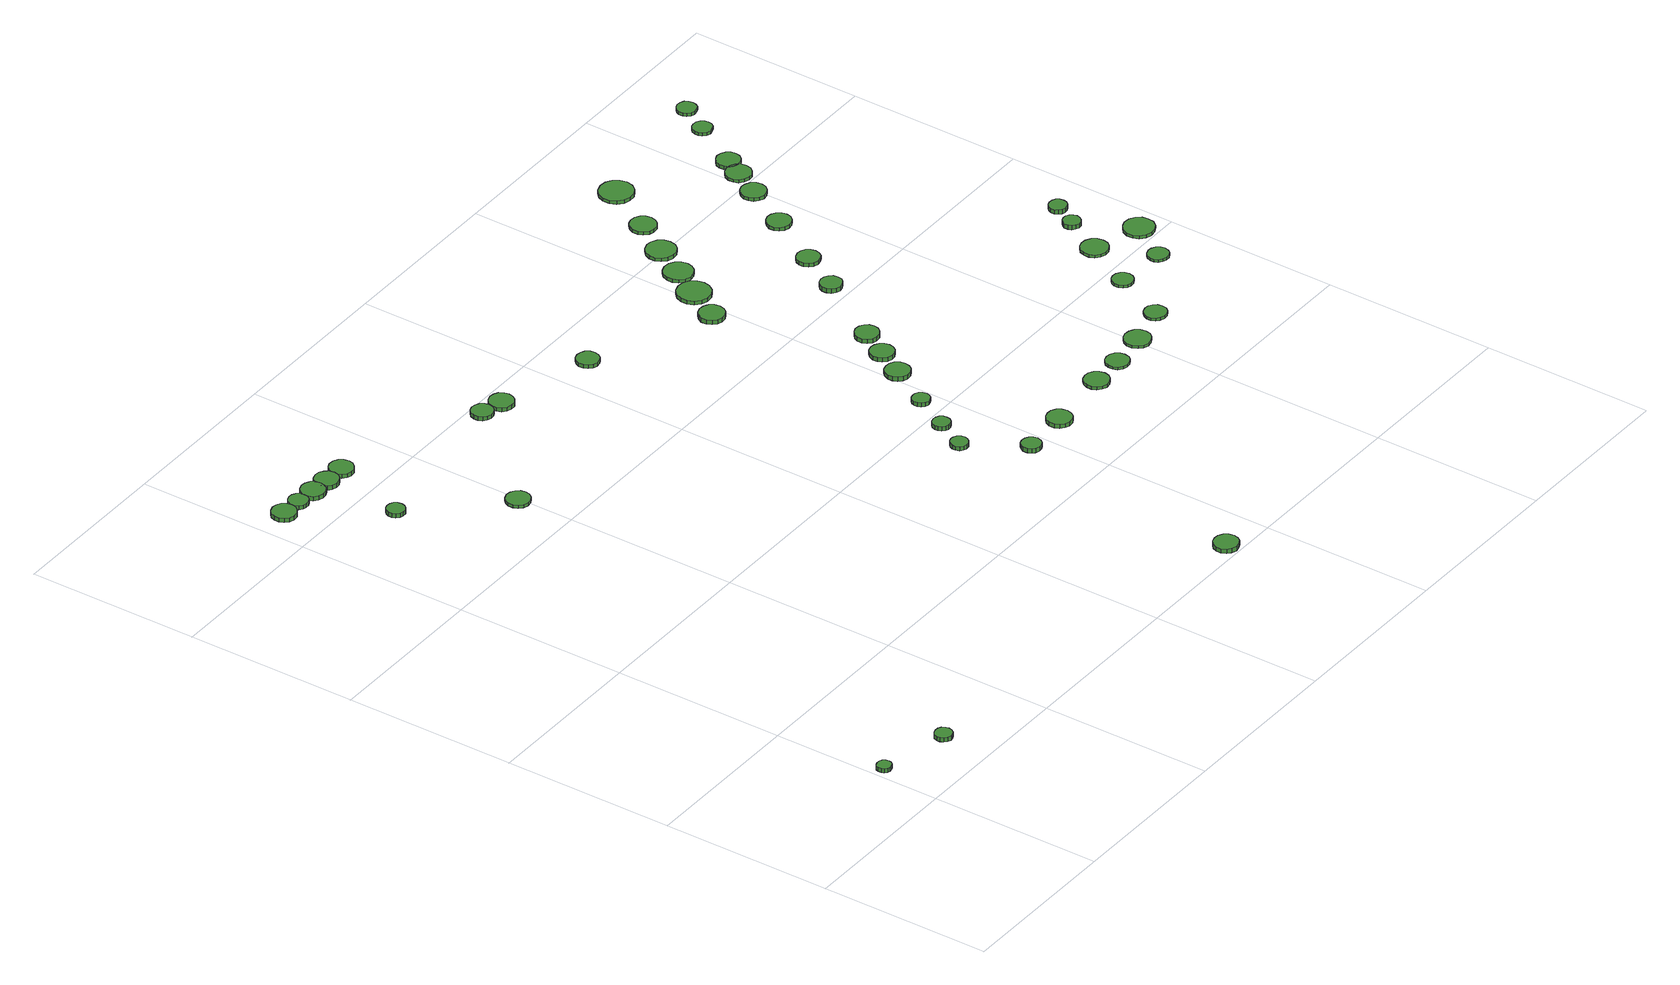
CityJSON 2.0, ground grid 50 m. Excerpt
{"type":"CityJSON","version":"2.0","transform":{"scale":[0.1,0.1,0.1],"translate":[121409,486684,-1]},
"CityObjects":{
"tree1":{"type":"SolitaryVegetationObject","attributes":{"function":"something"},"geometry":[{"type":"MultiSurface","lod":"1","boundaries":[[[0,1,2,3,4,5,6,7,8,9,10,11,12,13,14]],[[15,16,17,18,19,20,21,22,23,24,25,26,27,28,29]],[[0,29,28,1]],[[1,28,27,2]],[[2,27,26,3]],[[3,26,25,4]],[[4,25,24,5]],[[5,24,23,6]],[[6,23,22,7]],[[7,22,21,8]],[[8,21,20,9]],[[9,20,19,10]],[[10,19,18,11]],[[11,18,17,12]],[[12,17,16,13]],[[13,16,15,14]],[[14,15,29,0]]]}]},
"tree2":{"type":"SolitaryVegetationObject","attributes":{"function":"something"},"geometry":[{"type":"MultiSurface","lod":"1","boundaries":[[[30,31,32,33,34,35,36,37,38,39,40,41,42,43,44]],[[45,46,47,48,49,50,51,52,53,54,55,56,57,58,59]],[[30,59,58,31]],[[31,58,57,32]],[[32,57,56,33]],[[33,56,55,34]],[[34,55,54,35]],[[35,54,53,36]],[[36,53,52,37]],[[37,52,51,38]],[[38,51,50,39]],[[39,50,49,40]],[[40,49,48,41]],[[41,48,47,42]],[[42,47,46,43]],[[43,46,45,44]],[[44,45,59,30]]]}]},
"tree3":{"type":"SolitaryVegetationObject","attributes":{"function":"something"},"geometry":[{"type":"MultiSurface","lod":"1","boundaries":[[[60,61,62,63,64,65,66,67,68,69,70,71,72,73,74]],[[75,76,77,78,79,80,81,82,83,84,85,86,87,88,89]],[[60,89,88,61]],[[61,88,87,62]],[[62,87,86,63]],[[63,86,85,64]],[[64,85,84,65]],[[65,84,83,66]],[[66,83,82,67]],[[67,82,81,68]],[[68,81,80,69]],[[69,80,79,70]],[[70,79,78,71]],[[71,78,77,72]],[[72,77,76,73]],[[73,76,75,74]],[[74,75,89,60]]]}]},
"tree4":{"type":"SolitaryVegetationObject","attributes":{"function":"something"},"geometry":[{"type":"MultiSurface","lod":"1","boundaries":[[[90,91,92,93,94,95,96,97,98,99,100,101,102,103,104]],[[105,106,107,108,109,110,111,112,113,114,115,116,117,118,119]],[[90,119,118,91]],[[91,118,117,92]],[[92,117,116,93]],[[93,116,115,94]],[[94,115,114,95]],[[95,114,113,96]],[[96,113,112,97]],[[97,112,111,98]],[[98,111,110,99]],[[99,110,109,100]],[[100,109,108,101]],[[101,108,107,102]],[[102,107,106,103]],[[103,106,105,104]],[[104,105,119,90]]]}]},
"tree5":{"type":"SolitaryVegetationObject","attributes":{"function":"something"},"geometry":[{"type":"MultiSurface","lod":"1","boundaries":[[[120,121,122,123,124,125,126,127,128,129,130,131,132,133,134]],[[135,136,137,138,139,140,141,142,143,144,145,146,147,148,149]],[[120,149,148,121]],[[121,148,147,122]],[[122,147,146,123]],[[123,146,145,124]],[[124,145,144,125]],[[125,144,143,126]],[[126,143,142,127]],[[127,142,141,128]],[[128,141,140,129]],[[129,140,139,130]],[[130,139,138,131]],[[131,138,137,132]],[[132,137,136,133]],[[133,136,135,134]],[[134,135,149,120]]]}]},
"tree6":{"type":"SolitaryVegetationObject","attributes":{"function":"something"},"geometry":[{"type":"MultiSurface","lod":"1","boundaries":[[[150,151,152,153,154,155,156,157,158,159,160,161,162,163,164]],[[165,166,167,168,169,170,171,172,173,174,175,176,177,178,179]],[[150,179,178,151]],[[151,178,177,152]],[[152,177,176,153]],[[153,176,175,154]],[[154,175,174,155]],[[155,174,173,156]],[[156,173,172,157]],[[157,172,171,158]],[[158,171,170,159]],[[159,170,169,160]],[[160,169,168,161]],[[161,168,167,162]],[[162,167,166,163]],[[163,166,165,164]],[[164,165,179,150]]]}]},
"tree7":{"type":"SolitaryVegetationObject","attributes":{"function":"something"},"geometry":[{"type":"MultiSurface","lod":"1","boundaries":[[[180,181,182,183,184,185,186,187,188,189,190,191,192,193,194]],[[195,196,197,198,199,200,201,202,203,204,205,206,207,208,209]],[[180,209,208,181]],[[181,208,207,182]],[[182,207,206,183]],[[183,206,205,184]],[[184,205,204,185]],[[185,204,203,186]],[[186,203,202,187]],[[187,202,201,188]],[[188,201,200,189]],[[189,200,199,190]],[[190,199,198,191]],[[191,198,197,192]],[[192,197,196,193]],[[193,196,195,194]],[[194,195,209,180]]]}]},
"tree8":{"type":"SolitaryVegetationObject","attributes":{"function":"something"},"geometry":[{"type":"MultiSurface","lod":"1","boundaries":[[[210,211,212,213,214,215,216,217,218,219,220,221,222,223,224]],[[225,226,227,228,229,230,231,232,233,234,235,236,237,238,239]],[[210,239,238,211]],[[211,238,237,212]],[[212,237,236,213]],[[213,236,235,214]],[[214,235,234,215]],[[215,234,233,216]],[[216,233,232,217]],[[217,232,231,218]],[[218,231,230,219]],[[219,230,229,220]],[[220,229,228,221]],[[221,228,227,222]],[[222,227,226,223]],[[223,226,225,224]],[[224,225,239,210]]]}]},
"tree9":{"type":"SolitaryVegetationObject","attributes":{"function":"something"},"geometry":[{"type":"MultiSurface","lod":"1","boundaries":[[[240,241,242,243,244,245,246,247,248,249,250,251,252,253,254]],[[255,256,257,258,259,260,261,262,263,264,265,266,267,268,269]],[[240,269,268,241]],[[241,268,267,242]],[[242,267,266,243]],[[243,266,265,244]],[[244,265,264,245]],[[245,264,263,246]],[[246,263,262,247]],[[247,262,261,248]],[[248,261,260,249]],[[249,260,259,250]],[[250,259,258,251]],[[251,258,257,252]],[[252,257,256,253]],[[253,256,255,254]],[[254,255,269,240]]]}]},
"tree10":{"type":"SolitaryVegetationObject","attributes":{"function":"something"},"geometry":[{"type":"MultiSurface","lod":"1","boundaries":[[[270,271,272,273,274,275,276,277,278,279,280,281,282,283,284]],[[285,286,287,288,289,290,291,292,293,294,295,296,297,298,299]],[[270,299,298,271]],[[271,298,297,272]],[[272,297,296,273]],[[273,296,295,274]],[[274,295,294,275]],[[275,294,293,276]],[[276,293,292,277]],[[277,292,291,278]],[[278,291,290,279]],[[279,290,289,280]],[[280,289,288,281]],[[281,288,287,282]],[[282,287,286,283]],[[283,286,285,284]],[[284,285,299,270]]]}]},
"tree11":{"type":"SolitaryVegetationObject","attributes":{"function":"something"},"geometry":[{"type":"MultiSurface","lod":"1","boundaries":[[[300,301,302,303,304,305,306,307,308,309,310,311,312,313,314]],[[315,316,317,318,319,320,321,322,323,324,325,326,327,328,329]],[[300,329,328,301]],[[301,328,327,302]],[[302,327,326,303]],[[303,326,325,304]],[[304,325,324,305]],[[305,324,323,306]],[[306,323,322,307]],[[307,322,321,308]],[[308,321,320,309]],[[309,320,319,310]],[[310,319,318,311]],[[311,318,317,312]],[[312,317,316,313]],[[313,316,315,314]],[[314,315,329,300]]]}]},
"tree12":{"type":"SolitaryVegetationObject","attributes":{"function":"something"},"geometry":[{"type":"MultiSurface","lod":"1","boundaries":[[[330,331,332,333,334,335,336,337,338,339,340,341,342,343,344]],[[345,346,347,348,349,350,351,352,353,354,355,356,357,358,359]],[[330,359,358,331]],[[331,358,357,332]],[[332,357,356,333]],[[333,356,355,334]],[[334,355,354,335]],[[335,354,353,336]],[[336,353,352,337]],[[337,352,351,338]],[[338,351,350,339]],[[339,350,349,340]],[[340,349,348,341]],[[341,348,347,342]],[[342,347,346,343]],[[343,346,345,344]],[[344,345,359,330]]]}]},
"tree13":{"type":"SolitaryVegetationObject","attributes":{"function":"something"},"geometry":[{"type":"MultiSurface","lod":"1","boundaries":[[[360,361,362,363,364,365,366,367,368,369,370,371,372,373,374]],[[375,376,377,378,379,380,381,382,383,384,385,386,387,388,389]],[[360,389,388,361]],[[361,388,387,362]],[[362,387,386,363]],[[363,386,385,364]],[[364,385,384,365]],[[365,384,383,366]],[[366,383,382,367]],[[367,382,381,368]],[[368,381,380,369]],[[369,380,379,370]],[[370,379,378,371]],[[371,378,377,372]],[[372,377,376,373]],[[373,376,375,374]],[[374,375,389,360]]]}]},
"tree14":{"type":"SolitaryVegetationObject","attributes":{"function":"something"},"geometry":[{"type":"MultiSurface","lod":"1","boundaries":[[[390,391,392,393,394,395,396,397,398,399,400,401,402,403,404]],[[405,406,407,408,409,410,411,412,413,414,415,416,417,418,419]],[[390,419,418,391]],[[391,418,417,392]],[[392,417,416,393]],[[393,416,415,394]],[[394,415,414,395]],[[395,414,413,396]],[[396,413,412,397]],[[397,412,411,398]],[[398,411,410,399]],[[399,410,409,400]],[[400,409,408,401]],[[401,408,407,402]],[[402,407,406,403]],[[403,406,405,404]],[[404,405,419,390]]]}]},
"tree15":{"type":"SolitaryVegetationObject","attributes":{"function":"something"},"geometry":[{"type":"MultiSurface","lod":"1","boundaries":[[[420,421,422,423,424,425,426,427,428,429,430,431,432,433,434]],[[435,436,437,438,439,440,441,442,443,444,445,446,447,448,449]],[[420,449,448,421]],[[421,448,447,422]],[[422,447,446,423]],[[423,446,445,424]],[[424,445,444,425]],[[425,444,443,426]],[[426,443,442,427]],[[427,442,441,428]],[[428,441,440,429]],[[429,440,439,430]],[[430,439,438,431]],[[431,438,437,432]],[[432,437,436,433]],[[433,436,435,434]],[[434,435,449,420]]]}]},
"tree16":{"type":"SolitaryVegetationObject","attributes":{"function":"something"},"geometry":[{"type":"MultiSurface","lod":"1","boundaries":[[[450,451,452,453,454,455,456,457,458,459,460,461,462,463,464]],[[465,466,467,468,469,470,471,472,473,474,475,476,477,478,479]],[[450,479,478,451]],[[451,478,477,452]],[[452,477,476,453]],[[453,476,475,454]],[[454,475,474,455]],[[455,474,473,456]],[[456,473,472,457]],[[457,472,471,458]],[[458,471,470,459]],[[459,470,469,460]],[[460,469,468,461]],[[461,468,467,462]],[[462,467,466,463]],[[463,466,465,464]],[[464,465,479,450]]]}]},
"tree17":{"type":"SolitaryVegetationObject","attributes":{"function":"something"},"geometry":[{"type":"MultiSurface","lod":"1","boundaries":[[[480,481,482,483,484,485,486,487,488,489,490,491,492,493,494]],[[495,496,497,498,499,500,501,502,503,504,505,506,507,508,509]],[[480,509,508,481]],[[481,508,507,482]],[[482,507,506,483]],[[483,506,505,484]],[[484,505,504,485]],[[485,504,503,486]],[[486,503,502,487]],[[487,502,501,488]],[[488,501,500,489]],[[489,500,499,490]],[[490,499,498,491]],[[491,498,497,492]],[[492,497,496,493]],[[493,496,495,494]],[[494,495,509,480]]]}]},
"tree18":{"type":"SolitaryVegetationObject","attributes":{"function":"something"},"geometry":[{"type":"MultiSurface","lod":"1","boundaries":[[[510,511,512,513,514,515,516,517,518,519,520,521,522,523,524]],[[525,526,527,528,529,530,531,532,533,534,535,536,537,538,539]],[[510,539,538,511]],[[511,538,537,512]],[[512,537,536,513]],[[513,536,535,514]],[[514,535,534,515]],[[515,534,533,516]],[[516,533,532,517]],[[517,532,531,518]],[[518,531,530,519]],[[519,530,529,520]],[[520,529,528,521]],[[521,528,527,522]],[[522,527,526,523]],[[523,526,525,524]],[[524,525,539,510]]]}]},
"tree19":{"type":"SolitaryVegetationObject","attributes":{"function":"something"},"geometry":[{"type":"MultiSurface","lod":"1","boundaries":[[[540,541,542,543,544,545,546,547,548,549,550,551,552,553,554]],[[555,556,557,558,559,560,561,562,563,564,565,566,567,568,569]],[[540,569,568,541]],[[541,568,567,542]],[[542,567,566,543]],[[543,566,565,544]],[[544,565,564,545]],[[545,564,563,546]],[[546,563,562,547]],[[547,562,561,548]],[[548,561,560,549]],[[549,560,559,550]],[[550,559,558,551]],[[551,558,557,552]],[[552,557,556,553]],[[553,556,555,554]],[[554,555,569,540]]]}]},
"tree20":{"type":"SolitaryVegetationObject","attributes":{"function":"something"},"geometry":[{"type":"MultiSurface","lod":"1","boundaries":[[[570,571,572,573,574,575,576,577,578,579,580,581,582,583,584]],[[585,586,587,588,589,590,591,592,593,594,595,596,597,598,599]],[[570,599,598,571]],[[571,598,597,572]],[[572,597,596,573]],[[573,596,595,574]],[[574,595,594,575]],[[575,594,593,576]],[[576,593,592,577]],[[577,592,591,578]],[[578,591,590,579]],[[579,590,589,580]],[[580,589,588,581]],[[581,588,587,582]],[[582,587,586,583]],[[583,586,585,584]],[[584,585,599,570]]]}]},
"tree21":{"type":"SolitaryVegetationObject","attributes":{"function":"something"},"geometry":[{"type":"MultiSurface","lod":"1","boundaries":[[[600,601,602,603,604,605,606,607,608,609,610,611,612,613,614]],[[615,616,617,618,619,620,621,622,623,624,625,626,627,628,629]],[[600,629,628,601]],[[601,628,627,602]],[[602,627,626,603]],[[603,626,625,604]],[[604,625,624,605]],[[605,624,623,606]],[[606,623,622,607]],[[607,622,621,608]],[[608,621,620,609]],[[609,620,619,610]],[[610,619,618,611]],[[611,618,617,612]],[[612,617,616,613]],[[613,616,615,614]],[[614,615,629,600]]]}]},
"tree22":{"type":"SolitaryVegetationObject","attributes":{"function":"something"},"geometry":[{"type":"MultiSurface","lod":"1","boundaries":[[[630,631,632,633,634,635,636,637,638,639,640,641,642,643,644]],[[645,646,647,648,649,650,651,652,653,654,655,656,657,658,659]],[[630,659,658,631]],[[631,658,657,632]],[[632,657,656,633]],[[633,656,655,634]],[[634,655,654,635]],[[635,654,653,636]],[[636,653,652,637]],[[637,652,651,638]],[[638,651,650,639]],[[639,650,649,640]],[[640,649,648,641]],[[641,648,647,642]],[[642,647,646,643]],[[643,646,645,644]],[[644,645,659,630]]]}]},
"tree23":{"type":"SolitaryVegetationObject","attributes":{"function":"something"},"geometry":[{"type":"MultiSurface","lod":"1","boundaries":[[[660,661,662,663,664,665,666,667,668,669,670,671,672,673,674]],[[675,676,677,678,679,680,681,682,683,684,685,686,687,688,689]],[[660,689,688,661]],[[661,688,687,662]],[[662,687,686,663]],[[663,686,685,664]],[[664,685,684,665]],[[665,684,683,666]],[[666,683,682,667]],[[667,682,681,668]],[[668,681,680,669]],[[669,680,679,670]],[[670,679,678,671]],[[671,678,677,672]],[[672,677,676,673]],[[673,676,675,674]],[[674,675,689,660]]]}]},
"tree24":{"type":"SolitaryVegetationObject","attributes":{"function":"something"},"geometry":[{"type":"MultiSurface","lod":"1","boundaries":[[[690,691,692,693,694,695,696,697,698,699,700,701,702,703,704]],[[705,706,707,708,709,710,711,712,713,714,715,716,717,718,719]],[[690,719,718,691]],[[691,718,717,692]],[[692,717,716,693]],[[693,716,715,694]],[[694,715,714,695]],[[695,714,713,696]],[[696,713,712,697]],[[697,712,711,698]],[[698,711,710,699]],[[699,710,709,700]],[[700,709,708,701]],[[701,708,707,702]],[[702,707,706,703]],[[703,706,705,704]],[[704,705,719,690]]]}]},
"tree25":{"type":"SolitaryVegetationObject","attributes":{"function":"something"},"geometry":[{"type":"MultiSurface","lod":"1","boundaries":[[[720,721,722,723,724,725,726,727,728,729,730,731,732,733,734]],[[735,736,737,738,739,740,741,742,743,744,745,746,747,748,749]],[[720,749,748,721]],[[721,748,747,722]],[[722,747,746,723]],[[723,746,745,724]],[[724,745,744,725]],[[725,744,743,726]],[[726,743,742,727]],[[727,742,741,728]],[[728,741,740,729]],[[729,740,739,730]],[[730,739,738,731]],[[731,738,737,732]],[[732,737,736,733]],[[733,736,735,734]],[[734,735,749,720]]]}]},
"tree26":{"type":"SolitaryVegetationObject","attributes":{"function":"something"},"geometry":[{"type":"MultiSurface","lod":"1","boundaries":[[[750,751,752,753,754,755,756,757,758,759,760,761,762,763,764]],[[765,766,767,768,769,770,771,772,773,774,775,776,777,778,779]],[[750,779,778,751]],[[751,778,777,752]],[[752,777,776,753]],[[753,776,775,754]],[[754,775,774,755]],[[755,774,773,756]],[[756,773,772,757]],[[757,772,771,758]],[[758,771,770,759]],[[759,770,769,760]],[[760,769,768,761]],[[761,768,767,762]],[[762,767,766,763]],[[763,766,765,764]],[[764,765,779,750]]]}]},
"tree27":{"type":"SolitaryVegetationObject","attributes":{"function":"something"},"geometry":[{"type":"MultiSurface","lod":"1","boundaries":[[[780,781,782,783,784,785,786,787,788,789,790,791,792,793,794]],[[795,796,797,798,799,800,801,802,803,804,805,806,807,808,809]],[[780,809,808,781]],[[781,808,807,782]],[[782,807,806,783]],[[783,806,805,784]],[[784,805,804,785]],[[785,804,803,786]],[[786,803,802,787]],[[787,802,801,788]],[[788,801,800,789]],[[789,800,799,790]],[[790,799,798,791]],[[791,798,797,792]],[[792,797,796,793]],[[793,796,795,794]],[[794,795,809,780]]]}]},
"tree28":{"type":"SolitaryVegetationObject","attributes":{"function":"something"},"geometry":[{"type":"MultiSurface","lod":"1","boundaries":[[[810,811,812,813,814,815,816,817,818,819,820,821,822,823,824]],[[825,826,827,828,829,830,831,832,833,834,835,836,837,838,839]],[[810,839,838,811]],[[811,838,837,812]],[[812,837,836,813]],[[813,836,835,814]],[[814,835,834,815]],[[815,834,833,816]],[[816,833,832,817]],[[817,832,831,818]],[[818,831,830,819]],[[819,830,829,820]],[[820,829,828,821]],[[821,828,827,822]],[[822,827,826,823]],[[823,826,825,824]],[[824,825,839,810]]]}]},
"tree29":{"type":"SolitaryVegetationObject","attributes":{"function":"something"},"geometry":[{"type":"MultiSurface","lod":"1","boundaries":[[[840,841,842,843,844,845,846,847,848,849,850,851,852,853,854]],[[855,856,857,858,859,860,861,862,863,864,865,866,867,868,869]],[[840,869,868,841]],[[841,868,867,842]],[[842,867,866,843]],[[843,866,865,844]],[[844,865,864,845]],[[845,864,863,846]],[[846,863,862,847]],[[847,862,861,848]],[[848,861,860,849]],[[849,860,859,850]],[[850,859,858,851]],[[851,858,857,852]],[[852,857,856,853]],[[853,856,855,854]],[[854,855,869,840]]]}]},
"tree30":{"type":"SolitaryVegetationObject","attributes":{"function":"something"},"geometry":[{"type":"MultiSurface","lod":"1","boundaries":[[[870,871,872,873,874,875,876,877,878,879,880,881,882,883,884]],[[885,886,887,888,889,890,891,892,893,894,895,896,897,898,899]],[[870,899,898,871]],[[871,898,897,872]],[[872,897,896,873]],[[873,896,895,874]],[[874,895,894,875]],[[875,894,893,876]],[[876,893,892,877]],[[877,892,891,878]],[[878,891,890,879]],[[879,890,889,880]],[[880,889,888,881]],[[881,888,887,882]],[[882,887,886,883]],[[883,886,885,884]],[[884,885,899,870]]]}]},
"tree31":{"type":"SolitaryVegetationObject","attributes":{"function":"something"},"geometry":[{"type":"MultiSurface","lod":"1","boundaries":[[[900,901,902,903,904,905,906,907,908,909,910,911,912,913,914]],[[915,916,917,918,919,920,921,922,923,924,925,926,927,928,929]],[[900,929,928,901]],[[901,928,927,902]],[[902,927,926,903]],[[903,926,925,904]],[[904,925,924,905]],[[905,924,923,906]],[[906,923,922,907]],[[907,922,921,908]],[[908,921,920,909]],[[909,920,919,910]],[[910,919,918,911]],[[911,918,917,912]],[[912,917,916,913]],[[913,916,915,914]],[[914,915,929,900]]]}]},
"tree32":{"type":"SolitaryVegetationObject","attributes":{"function":"something"},"geometry":[{"type":"MultiSurface","lod":"1","boundaries":[[[930,931,932,933,934,935,936,937,938,939,940,941,942,943,944]],[[945,946,947,948,949,950,951,952,953,954,955,956,957,958,959]],[[930,959,958,931]],[[931,958,957,932]],[[932,957,956,933]],[[933,956,955,934]],[[934,955,954,935]],[[935,954,953,936]],[[936,953,952,937]],[[937,952,951,938]],[[938,951,950,939]],[[939,950,949,940]],[[940,949,948,941]],[[941,948,947,942]],[[942,947,946,943]],[[943,946,945,944]],[[944,945,959,930]]]}]},
"tree33":{"type":"SolitaryVegetationObject","attributes":{"function":"something"},"geometry":[{"type":"MultiSurface","lod":"1","boundaries":[[[960,961,962,963,964,965,966,967,968,969,970,971,972,973,974]],[[975,976,977,978,979,980,981,982,983,984,985,986,987,988,989]],[[960,989,988,961]],[[961,988,987,962]],[[962,987,986,963]],[[963,986,985,964]],[[964,985,984,965]],[[965,984,983,966]],[[966,983,982,967]],[[967,982,981,968]],[[968,981,980,969]],[[969,980,979,970]],[[970,979,978,971]],[[971,978,977,972]],[[972,977,976,973]],[[973,976,975,974]],[[974,975,989,960]]]}]},
"tree34":{"type":"SolitaryVegetationObject","attributes":{"function":"something"},"geometry":[{"type":"MultiSurface","lod":"1","boundaries":[[[990,991,992,993,994,995,996,997,998,999,1000,1001,1002,1003,1004]],[[1005,1006,1007,1008,1009,1010,1011,1012,1013,1014,1015,1016,1017,1018,1019]],[[990,1019,1018,991]],[[991,1018,1017,992]],[[992,1017,1016,993]],[[993,1016,1015,994]],[[994,1015,1014,995]],[[995,1014,1013,996]],[[996,1013,1012,997]],[[997,1012,1011,998]],[[998,1011,1010,999]],[[999,1010,1009,1000]],[[1000,1009,1008,1001]],[[1001,1008,1007,1002]],[[1002,1007,1006,1003]],[[1003,1006,1005,1004]],[[1004,1005,1019,990]]]}]},
"tree35":{"type":"SolitaryVegetationObject","attributes":{"function":"something"},"geometry":[{"type":"MultiSurface","lod":"1","boundaries":[[[1020,1021,1022,1023,1024,1025,1026,1027,1028,1029,1030,1031,1032,1033,1034]],[[1035,1036,1037,1038,1039,1040,1041,1042,1043,1044,1045,1046,1047,1048,1049]],[[1020,1049,1048,1021]],[[1021,1048,1047,1022]],[[1022,1047,1046,1023]],[[1023,1046,1045,1024]],[[1024,1045,1044,1025]],[[1025,1044,1043,1026]],[[1026,1043,1042,1027]],[[1027,1042,1041,1028]],[[1028,1041,1040,1029]],[[1029,1040,1039,1030]],[[1030,1039,1038,1031]],[[1031,1038,1037,1032]],[[1032,1037,1036,1033]],[[1033,1036,1035,1034]],[[1034,1035,1049,1020]]]}]},
"tree36":{"type":"SolitaryVegetationObject","attributes":{"function":"something"},"geometry":[{"type":"MultiSurface","lod":"1","boundaries":[[[1050,1051,1052,1053,1054,1055,1056,1057,1058,1059,1060,1061,1062,1063,1064]],[[1065,1066,1067,1068,1069,1070,1071,1072,1073,1074,1075,1076,1077,1078,1079]],[[1050,1079,1078,1051]],[[1051,1078,1077,1052]],[[1052,1077,1076,1053]],[[1053,1076,1075,1054]],[[1054,1075,1074,1055]],[[1055,1074,1073,1056]],[[1056,1073,1072,1057]],[[1057,1072,1071,1058]],[[1058,1071,1070,1059]],[[1059,1070,1069,1060]],[[1060,1069,1068,1061]],[[1061,1068,1067,1062]],[[1062,1067,1066,1063]],[[1063,1066,1065,1064]],[[1064,1065,1079,1050]]]}]},
"tree37":{"type":"SolitaryVegetationObject","attributes":{"function":"something"},"geometry":[{"type":"MultiSurface","lod":"1","boundaries":[[[1080,1081,1082,1083,1084,1085,1086,1087,1088,1089,1090,1091,1092,1093,1094]],[[1095,1096,1097,1098,1099,1100,1101,1102,1103,1104,1105,1106,1107,1108,1109]],[[1080,1109,1108,1081]],[[1081,1108,1107,1082]],[[1082,1107,1106,1083]],[[1083,1106,1105,1084]],[[1084,1105,1104,1085]],[[1085,1104,1103,1086]],[[1086,1103,1102,1087]],[[1087,1102,1101,1088]],[[1088,1101,1100,1089]],[[1089,1100,1099,1090]],[[1090,1099,1098,1091]],[[1091,1098,1097,1092]],[[1092,1097,1096,1093]],[[1093,1096,1095,1094]],[[1094,1095,1109,1080]]]}]},
"tree38":{"type":"SolitaryVegetationObject","attributes":{"function":"something"},"geometry":[{"type":"MultiSurface","lod":"1","boundaries":[[[1110,1111,1112,1113,1114,1115,1116,1117,1118,1119,1120,1121,1122,1123,1124]],[[1125,1126,1127,1128,1129,1130,1131,1132,1133,1134,1135,1136,1137,1138,1139]],[[1110,1139,1138,1111]],[[1111,1138,1137,1112]],[[1112,1137,1136,1113]],[[1113,1136,1135,1114]],[[1114,1135,1134,1115]],[[1115,1134,1133,1116]],[[1116,1133,1132,1117]],[[1117,1132,1131,1118]],[[1118,1131,1130,1119]],[[1119,1130,1129,1120]],[[1120,1129,1128,1121]],[[1121,1128,1127,1122]],[[1122,1127,1126,1123]],[[1123,1126,1125,1124]],[[1124,1125,1139,1110]]]}]},
"tree39":{"type":"SolitaryVegetationObject","attributes":{"function":"something"},"geometry":[{"type":"MultiSurface","lod":"1","boundaries":[[[1140,1141,1142,1143,1144,1145,1146,1147,1148,1149,1150,1151,1152,1153,1154]],[[1155,1156,1157,1158,1159,1160,1161,1162,1163,1164,1165,1166,1167,1168,1169]],[[1140,1169,1168,1141]],[[1141,1168,1167,1142]],[[1142,1167,1166,1143]],[[1143,1166,1165,1144]],[[1144,1165,1164,1145]],[[1145,1164,1163,1146]],[[1146,1163,1162,1147]],[[1147,1162,1161,1148]],[[1148,1161,1160,1149]],[[1149,1160,1159,1150]],[[1150,1159,1158,1151]],[[1151,1158,1157,1152]],[[1152,1157,1156,1153]],[[1153,1156,1155,1154]],[[1154,1155,1169,1140]]]}]},
"tree40":{"type":"SolitaryVegetationObject","attributes":{"function":"something"},"geometry":[{"type":"MultiSurface","lod":"1","boundaries":[[[1170,1171,1172,1173,1174,1175,1176,1177,1178,1179,1180,1181,1182,1183,1184]],[[1185,1186,1187,1188,1189,1190,1191,1192,1193,1194,1195,1196,1197,1198,1199]],[[1170,1199,1198,1171]],[[1171,1198,1197,1172]],[[1172,1197,1196,1173]],[[1173,1196,1195,1174]],[[1174,1195,1194,1175]],[[1175,1194,1193,1176]],[[1176,1193,1192,1177]],[[1177,1192,1191,1178]],[[1178,1191,1190,1179]],[[1179,1190,1189,1180]],[[1180,1189,1188,1181]],[[1181,1188,1187,1182]],[[1182,1187,1186,1183]],[[1183,1186,1185,1184]],[[1184,1185,1199,1170]]]}]},
"tree41":{"type":"SolitaryVegetationObject","attributes":{"function":"something"},"geometry":[{"type":"MultiSurface","lod":"1","boundaries":[[[1200,1201,1202,1203,1204,1205,1206,1207,1208,1209,1210,1211,1212,1213,1214]],[[1215,1216,1217,1218,1219,1220,1221,1222,1223,1224,1225,1226,1227,1228,1229]],[[1200,1229,1228,1201]],[[1201,1228,1227,1202]],[[1202,1227,1226,1203]],[[1203,1226,1225,1204]],[[1204,1225,1224,1205]],[[1205,1224,1223,1206]],[[1206,1223,1222,1207]],[[1207,1222,1221,1208]],[[1208,1221,1220,1209]],[[1209,1220,1219,1210]],[[1210,1219,1218,1211]],[[1211,1218,1217,1212]],[[1212,1217,1216,1213]],[[1213,1216,1215,1214]],[[1214,1215,1229,1200]]]}]},
"tree42":{"type":"SolitaryVegetationObject","attributes":{"function":"something"},"geometry":[{"type":"MultiSurface","lod":"1","boundaries":[[[1230,1231,1232,1233,1234,1235,1236,1237,1238,1239,1240,1241,1242,1243,1244]],[[1245,1246,1247,1248,1249,1250,1251,1252,1253,1254,1255,1256,1257,1258,1259]],[[1230,1259,1258,1231]],[[1231,1258,1257,1232]],[[1232,1257,1256,1233]],[[1233,1256,1255,1234]],[[1234,1255,1254,1235]],[[1235,1254,1253,1236]],[[1236,1253,1252,1237]],[[1237,1252,1251,1238]],[[1238,1251,1250,1239]],[[1239,1250,1249,1240]],[[1240,1249,1248,1241]],[[1241,1248,1247,1242]],[[1242,1247,1246,1243]],[[1243,1246,1245,1244]],[[1244,1245,1259,1230]]]}]},
"tree43":{"type":"SolitaryVegetationObject","attributes":{"function":"something"},"geometry":[{"type":"MultiSurface","lod":"1","boundaries":[[[1260,1261,1262,1263,1264,1265,1266,1267,1268,1269,1270,1271,1272,1273,1274]],[[1275,1276,1277,1278,1279,1280,1281,1282,1283,1284,1285,1286,1287,1288,1289]],[[1260,1289,1288,1261]],[[1261,1288,1287,1262]],[[1262,1287,1286,1263]],[[1263,1286,1285,1264]],[[1264,1285,1284,1265]],[[1265,1284,1283,1266]],[[1266,1283,1282,1267]],[[1267,1282,1281,1268]],[[1268,1281,1280,1269]],[[1269,1280,1279,1270]],[[1270,1279,1278,1271]],[[1271,1278,1277,1272]],[[1272,1277,1276,1273]],[[1273,1276,1275,1274]],[[1274,1275,1289,1260]]]}]},
"tree44":{"type":"SolitaryVegetationObject","attributes":{"function":"something"},"geometry":[{"type":"MultiSurface","lod":"1","boundaries":[[[1290,1291,1292,1293,1294,1295,1296,1297,1298,1299,1300,1301,1302,1303,1304]],[[1305,1306,1307,1308,1309,1310,1311,1312,1313,1314,1315,1316,1317,1318,1319]],[[1290,1319,1318,1291]],[[1291,1318,1317,1292]],[[1292,1317,1316,1293]],[[1293,1316,1315,1294]],[[1294,1315,1314,1295]],[[1295,1314,1313,1296]],[[1296,1313,1312,1297]],[[1297,1312,1311,1298]],[[1298,1311,1310,1299]],[[1299,1310,1309,1300]],[[1300,1309,1308,1301]],[[1301,1308,1307,1302]],[[1302,1307,1306,1303]],[[1303,1306,1305,1304]],[[1304,1305,1319,1290]]]}]},
"tree45":{"type":"SolitaryVegetationObject","attributes":{"function":"something"},"geometry":[{"type":"MultiSurface","lod":"1","boundaries":[[[1320,1321,1322,1323,1324,1325,1326,1327,1328,1329,1330,1331,1332,1333,1334]],[[1335,1336,1337,1338,1339,1340,1341,1342,1343,1344,1345,1346,1347,1348,1349]],[[1320,1349,1348,1321]],[[1321,1348,1347,1322]],[[1322,1347,1346,1323]],[[1323,1346,1345,1324]],[[1324,1345,1344,1325]],[[1325,1344,1343,1326]],[[1326,1343,1342,1327]],[[1327,1342,1341,1328]],[[1328,1341,1340,1329]],[[1329,1340,1339,1330]],[[1330,1339,1338,1331]],[[1331,1338,1337,1332]],[[1332,1337,1336,1333]],[[1333,1336,1335,1334]],[[1334,1335,1349,1320]]]}]}
},
"vertices":[
[43,178,31],[41,187,31],[36,194,31],[29,198,31],[20,199,31],[12,196,31],[5,191,31],[2,183,31],[2,174,31],[5,166,31],[12,161,31],[20,158,31],[29,159,31],[36,163,31],[41,170,31],[41,170,19],[36,163,19],[29,159,19],[20,158,19],[12,161,19],[5,166,19],[2,174,19],[2,183,19],[5,191,19],[12,196,19],[20,199,19],[29,198,19],[36,194,19],[41,187,19],[43,178,19],
[261,140,25],[259,150,25],[253,159,25],[244,164,25],[234,165,25],[224,162,25],[216,155,25],[212,145,25],[212,135,25],[216,126,25],[224,119,25],[234,115,25],[244,117,25],[253,122,25],[259,130,25],[259,130,12],[253,122,12],[244,117,12],[234,115,12],[224,119,12],[216,126,12],[212,135,12],[212,145,12],[216,155,12],[224,162,12],[234,165,12],[244,164,12],[253,159,12],[259,150,12],[261,140,12],
[119,2116,27],[116,2130,27],[108,2142,27],[95,2149,27],[81,2151,27],[67,2146,27],[56,2137,27],[50,2124,27],[50,2109,27],[56,2096,27],[67,2086,27],[81,2082,27],[95,2083,27],[108,2091,27],[116,2102,27],[116,2102,14],[108,2091,14],[95,2083,14],[81,2082,14],[67,2086,14],[56,2096,14],[50,2109,14],[50,2124,14],[56,2137,14],[67,2146,14],[81,2151,14],[95,2149,14],[108,2142,14],[116,2130,14],[119,2116,14],
[177,2117,25],[175,2128,25],[168,2138,25],[158,2144,25],[146,2145,25],[135,2141,25],[126,2134,25],[121,2123,25],[121,2111,25],[126,2100,25],[135,2092,25],[146,2089,25],[158,2090,25],[168,2096,25],[175,2105,25],[175,2105,13],[168,2096,13],[158,2090,13],[146,2089,13],[135,2092,13],[126,2100,13],[121,2111,13],[121,2123,13],[126,2134,13],[135,2141,13],[146,2145,13],[158,2144,13],[168,2138,13],[175,2128,13],[177,2117,13],
[290,1889,23],[288,1900,23],[282,1909,23],[272,1914,23],[261,1915,23],[251,1912,23],[243,1905,23],[238,1895,23],[238,1884,23],[243,1874,23],[251,1866,23],[261,1863,23],[272,1864,23],[282,1870,23],[288,1879,23],[288,1879,11],[282,1870,11],[272,1864,11],[261,1863,11],[251,1866,11],[243,1874,11],[238,1884,11],[238,1895,11],[243,1905,11],[251,1912,11],[261,1915,11],[272,1914,11],[282,1909,11],[288,1900,11],[290,1889,11],
[245,2113,25],[242,2127,25],[234,2139,25],[221,2146,25],[207,2148,25],[193,2143,25],[182,2134,25],[176,2120,25],[176,2106,25],[182,2093,25],[193,2083,25],[207,2079,25],[221,2080,25],[234,2087,25],[242,2099,25],[242,2099,12],[234,2087,12],[221,2080,12],[207,2079,12],[193,2083,12],[182,2093,12],[176,2106,12],[176,2120,12],[182,2134,12],[193,2143,12],[207,2148,12],[221,2146,12],[234,2139,12],[242,2127,12],[245,2113,12],
[305,2112,25],[302,2126,25],[293,2137,25],[281,2145,25],[267,2146,25],[253,2142,25],[242,2132,25],[236,2119,25],[236,2105,25],[242,2091,25],[253,2082,25],[267,2077,25],[281,2079,25],[293,2086,25],[302,2098,25],[302,2098,12],[293,2086,12],[281,2079,12],[267,2077,12],[253,2082,12],[242,2091,12],[236,2105,12],[236,2119,12],[242,2132,12],[253,2142,12],[267,2146,12],[281,2145,12],[293,2137,12],[302,2126,12],[305,2112,12],
[372,2112,23],[369,2126,23],[360,2138,23],[348,2145,23],[333,2147,23],[320,2142,23],[309,2133,23],[303,2120,23],[303,2105,23],[309,2092,23],[320,2082,23],[333,2078,23],[348,2079,23],[360,2087,23],[369,2098,23],[369,2098,11],[360,2087,11],[348,2079,11],[333,2078,11],[320,2082,11],[309,2092,11],[303,2105,11],[303,2120,11],[309,2133,11],[320,2142,11],[333,2147,11],[348,2145,11],[360,2138,11],[369,2126,11],[372,2112,11],
[526,1662,16],[523,1676,16],[514,1687,16],[502,1694,16],[488,1696,16],[474,1691,16],[464,1682,16],[458,1669,16],[458,1655,16],[464,1642,16],[474,1632,16],[488,1628,16],[502,1629,16],[514,1636,16],[523,1648,16],[523,1648,7],[514,1636,7],[502,1629,7],[488,1628,7],[474,1632,7],[464,1642,7],[458,1655,7],[458,1669,7],[464,1682,7],[474,1691,7],[488,1696,7],[502,1694,7],[514,1687,7],[523,1676,7],[526,1662,7],
[794,1964,19],[791,1976,19],[783,1987,19],[772,1993,19],[759,1995,19],[747,1991,19],[737,1982,19],[732,1970,19],[732,1957,19],[737,1945,19],[747,1937,19],[759,1933,19],[772,1934,19],[783,1940,19],[791,1951,19],[791,1951,7],[783,1940,7],[772,1934,7],[759,1933,7],[747,1937,7],[737,1945,7],[732,1957,7],[732,1970,7],[737,1982,7],[747,1991,7],[759,1995,7],[772,1993,7],[783,1987,7],[791,1976,7],[794,1964,7],
[1406,39,22],[1403,53,22],[1394,65,22],[1381,73,22],[1367,74,22],[1353,70,22],[1342,60,22],[1336,46,22],[1336,32,22],[1342,18,22],[1353,9,22],[1367,4,22],[1381,6,22],[1394,13,22],[1403,25,22],[1403,25,9],[1394,13,9],[1381,6,9],[1367,4,9],[1353,9,9],[1342,18,9],[1336,32,9],[1336,46,9],[1342,60,9],[1353,70,9],[1367,74,9],[1381,73,9],[1394,65,9],[1403,53,9],[1406,39,9],
[863,1949,19],[860,1963,19],[852,1975,19],[839,1982,19],[825,1984,19],[811,1979,19],[800,1969,19],[794,1956,19],[794,1942,19],[800,1928,19],[811,1918,19],[825,1914,19],[839,1915,19],[852,1923,19],[860,1935,19],[860,1935,7],[852,1923,7],[839,1915,7],[825,1914,7],[811,1918,7],[800,1928,7],[794,1942,7],[794,1956,7],[800,1969,7],[811,1979,7],[825,1984,7],[839,1982,7],[852,1975,7],[860,1963,7],[863,1949,7],
[1374,867,22],[1372,877,22],[1366,886,22],[1357,891,22],[1347,892,22],[1337,889,22],[1329,882,22],[1325,872,22],[1325,862,22],[1329,852,22],[1337,845,22],[1347,842,22],[1357,843,22],[1366,849,22],[1372,857,22],[1372,857,10],[1366,849,10],[1357,843,10],[1347,842,10],[1337,845,10],[1329,852,10],[1325,862,10],[1325,872,10],[1329,882,10],[1337,889,10],[1347,892,10],[1357,891,10],[1366,886,10],[1372,877,10],[1374,867,10],
[1475,707,25],[1472,719,25],[1465,728,25],[1455,734,25],[1444,735,25],[1432,732,25],[1424,724,25],[1419,713,25],[1419,701,25],[1424,691,25],[1432,683,25],[1444,679,25],[1455,680,25],[1465,686,25],[1472,696,25],[1472,696,12],[1465,686,12],[1455,680,12],[1444,679,12],[1432,683,12],[1424,691,12],[1419,701,12],[1419,713,12],[1424,724,12],[1432,732,12],[1444,735,12],[1455,734,12],[1465,728,12],[1472,719,12],[1475,707,12],
[1147,1876,18],[1144,1889,18],[1136,1900,18],[1125,1906,18],[1111,1908,18],[1098,1904,18],[1089,1895,18],[1083,1882,18],[1083,1869,18],[1089,1857,18],[1098,1848,18],[1111,1844,18],[1125,1845,18],[1136,1852,18],[1144,1863,18],[1144,1863,7],[1136,1852,7],[1125,1845,7],[1111,1844,7],[1098,1848,7],[1089,1857,7],[1083,1869,7],[1083,1882,7],[1089,1895,7],[1098,1904,7],[1111,1908,7],[1125,1906,7],[1136,1900,7],[1144,1889,7],[1147,1876,7],
[1424,958,20],[1422,968,20],[1416,977,20],[1407,982,20],[1397,983,20],[1387,980,20],[1379,973,20],[1375,963,20],[1375,953,20],[1379,943,20],[1387,936,20],[1397,933,20],[1407,934,20],[1416,939,20],[1422,948,20],[1422,948,7],[1416,939,7],[1407,934,7],[1397,933,7],[1387,936,7],[1379,943,7],[1375,953,7],[1375,963,7],[1379,973,7],[1387,980,7],[1397,983,7],[1407,982,7],[1416,977,7],[1422,968,7],[1424,958,7],
[1484,1064,19],[1482,1075,19],[1476,1083,19],[1467,1088,19],[1457,1089,19],[1447,1086,19],[1439,1079,19],[1435,1070,19],[1435,1059,19],[1439,1050,19],[1447,1043,19],[1457,1039,19],[1467,1040,19],[1476,1046,19],[1482,1054,19],[1482,1054,7],[1476,1046,7],[1467,1040,7],[1457,1039,7],[1447,1043,7],[1439,1050,7],[1435,1059,7],[1435,1070,7],[1439,1079,7],[1447,1086,7],[1457,1089,7],[1467,1088,7],[1476,1083,7],[1482,1075,7],[1484,1064,7],
[1629,721,19],[1625,735,19],[1617,747,19],[1604,755,19],[1589,756,19],[1575,752,19],[1564,742,19],[1558,728,19],[1558,713,19],[1564,700,19],[1575,690,19],[1589,685,19],[1604,687,19],[1617,694,19],[1625,706,19],[1625,706,7],[1617,694,7],[1604,687,7],[1589,685,7],[1575,690,7],[1564,700,7],[1558,713,7],[1558,728,7],[1564,742,7],[1575,752,7],[1589,756,7],[1604,755,7],[1617,747,7],[1625,735,7],[1629,721,7],
[1563,1186,20],[1560,1201,20],[1552,1213,20],[1539,1220,20],[1524,1221,20],[1510,1217,20],[1500,1207,20],[1494,1194,20],[1494,1179,20],[1500,1166,20],[1510,1156,20],[1524,1151,20],[1539,1153,20],[1552,1160,20],[1560,1172,20],[1560,1172,7],[1552,1160,7],[1539,1153,7],[1524,1151,7],[1510,1156,7],[1500,1166,7],[1494,1179,7],[1494,1194,7],[1500,1207,7],[1510,1217,7],[1524,1221,7],[1539,1220,7],[1552,1213,7],[1560,1201,7],[1563,1186,7],
[1606,1266,23],[1603,1280,23],[1595,1291,23],[1583,1298,23],[1569,1300,23],[1555,1296,23],[1545,1286,23],[1539,1273,23],[1539,1259,23],[1545,1246,23],[1555,1237,23],[1569,1232,23],[1583,1234,23],[1595,1241,23],[1603,1252,23],[1603,1252,10],[1595,1241,10],[1583,1234,10],[1569,1232,10],[1555,1237,10],[1545,1246,10],[1539,1259,10],[1539,1273,10],[1545,1286,10],[1555,1296,10],[1569,1300,10],[1583,1298,10],[1595,1291,10],[1603,1280,10],[1606,1266,10],
[1501,1729,21],[1498,1744,21],[1489,1756,21],[1476,1763,21],[1460,1765,21],[1446,1760,21],[1435,1750,21],[1428,1736,21],[1428,1721,21],[1435,1707,21],[1446,1697,21],[1460,1692,21],[1476,1694,21],[1489,1701,21],[1498,1714,21],[1498,1714,8],[1489,1701,8],[1476,1694,8],[1460,1692,8],[1446,1697,8],[1435,1707,8],[1428,1721,8],[1428,1736,8],[1435,1750,8],[1446,1760,8],[1460,1765,8],[1476,1763,8],[1489,1756,8],[1498,1744,8],[1501,1729,8],
[1828,742,16],[1825,756,16],[1816,768,16],[1803,776,16],[1788,777,16],[1774,773,16],[1763,763,16],[1757,749,16],[1757,734,16],[1763,721,16],[1774,711,16],[1788,706,16],[1803,708,16],[1816,715,16],[1825,727,16],[1825,727,7],[1816,715,7],[1803,708,7],[1788,706,7],[1774,711,7],[1763,721,7],[1757,734,7],[1757,749,7],[1763,763,7],[1774,773,7],[1788,777,7],[1803,776,7],[1816,768,7],[1825,756,7],[1828,742,7],
[1651,1345,25],[1648,1359,25],[1640,1370,25],[1628,1377,25],[1613,1379,25],[1600,1374,25],[1590,1365,25],[1584,1352,25],[1584,1338,25],[1590,1325,25],[1600,1315,25],[1613,1311,25],[1628,1313,25],[1640,1320,25],[1648,1331,25],[1648,1331,12],[1640,1320,12],[1628,1313,12],[1613,1311,12],[1600,1315,12],[1590,1325,12],[1584,1338,12],[1584,1352,12],[1590,1365,12],[1600,1374,12],[1613,1379,12],[1628,1377,12],[1640,1370,12],[1648,1359,12],[1651,1345,12],
[1569,1825,18],[1565,1844,18],[1554,1860,18],[1537,1870,18],[1517,1872,18],[1499,1866,18],[1484,1853,18],[1476,1835,18],[1476,1815,18],[1484,1797,18],[1499,1784,18],[1517,1778,18],[1537,1780,18],[1554,1790,18],[1565,1806,18],[1565,1806,7],[1554,1790,7],[1537,1780,7],[1517,1778,7],[1499,1784,7],[1484,1797,7],[1476,1815,7],[1476,1835,7],[1484,1853,7],[1499,1866,7],[1517,1872,7],[1537,1870,7],[1554,1860,7],[1565,1844,7],[1569,1825,7],
[1929,749,14],[1927,762,14],[1919,773,14],[1907,780,14],[1893,782,14],[1880,778,14],[1869,768,14],[1864,756,14],[1864,742,14],[1869,729,14],[1880,720,14],[1893,716,14],[1907,717,14],[1919,724,14],[1927,735,14],[1927,735,7],[1919,724,7],[1907,717,7],[1893,716,7],[1880,720,7],[1869,729,7],[1864,742,7],[1864,756,7],[1869,768,7],[1880,778,7],[1893,782,7],[1907,780,7],[1919,773,7],[1927,762,7],[1929,749,7],
[1617,1911,17],[1613,1928,17],[1603,1942,17],[1588,1951,17],[1571,1953,17],[1554,1947,17],[1542,1936,17],[1535,1920,17],[1535,1903,17],[1542,1887,17],[1554,1875,17],[1571,1870,17],[1588,1872,17],[1603,1881,17],[1613,1895,17],[1613,1895,7],[1603,1881,7],[1588,1872,7],[1571,1870,7],[1554,1875,7],[1542,1887,7],[1535,1903,7],[1535,1920,7],[1542,1936,7],[1554,1947,7],[1571,1953,7],[1588,1951,7],[1603,1942,7],[1613,1928,7],[1617,1911,7],
[1782,1552,23],[1780,1565,23],[1772,1575,23],[1761,1581,23],[1748,1583,23],[1736,1579,23],[1726,1570,23],[1721,1558,23],[1721,1546,23],[1726,1534,23],[1736,1525,23],[1748,1521,23],[1761,1523,23],[1772,1529,23],[1780,1539,23],[1780,1539,10],[1772,1529,10],[1761,1523,10],[1748,1521,10],[1736,1525,10],[1726,1534,10],[1721,1546,10],[1721,1558,10],[1726,1570,10],[1736,1579,10],[1748,1583,10],[1761,1581,10],[1772,1575,10],[1780,1565,10],[1782,1552,10],
[1673,2005,17],[1669,2022,17],[1659,2036,17],[1643,2045,17],[1626,2047,17],[1609,2041,17],[1596,2029,17],[1589,2013,17],[1589,1996,17],[1596,1980,17],[1609,1968,17],[1626,1963,17],[1643,1964,17],[1659,1973,17],[1669,1987,17],[1669,1987,7],[1659,1973,7],[1643,1964,7],[1626,1963,7],[1609,1968,7],[1596,1980,7],[1589,1996,7],[1589,2013,7],[1596,2029,7],[1609,2041,7],[1626,2047,7],[1643,2045,7],[1659,2036,7],[1669,2022,7],[1673,2005,7],
[2046,764,15],[2043,779,15],[2033,792,15],[2020,799,15],[2004,801,15],[1989,796,15],[1978,786,15],[1971,771,15],[1971,756,15],[1978,741,15],[1989,731,15],[2004,726,15],[2020,728,15],[2033,736,15],[2043,748,15],[2043,748,7],[2033,736,7],[2020,728,7],[2004,726,7],[1989,731,7],[1978,741,7],[1971,756,7],[1971,771,7],[1978,786,7],[1989,796,7],[2004,801,7],[2020,799,7],[2033,792,7],[2043,779,7],[2046,764,7],
[1853,1672,18],[1850,1685,18],[1842,1696,18],[1830,1703,18],[1817,1704,18],[1804,1700,18],[1794,1691,18],[1788,1678,18],[1788,1665,18],[1794,1652,18],[1804,1643,18],[1817,1639,18],[1830,1641,18],[1842,1647,18],[1850,1658,18],[1850,1658,7],[1842,1647,7],[1830,1641,7],[1817,1639,7],[1804,1643,7],[1794,1652,7],[1788,1665,7],[1788,1678,7],[1794,1691,7],[1804,1700,7],[1817,1704,7],[1830,1703,7],[1842,1696,7],[1850,1685,7],[1853,1672,7],
[1736,2109,16],[1733,2124,16],[1724,2136,16],[1711,2144,16],[1695,2146,16],[1681,2141,16],[1669,2131,16],[1663,2116,16],[1663,2101,16],[1669,2087,16],[1681,2076,16],[1695,2072,16],[1711,2073,16],[1724,2081,16],[1733,2094,16],[1733,2094,7],[1724,2081,7],[1711,2073,7],[1695,2072,7],[1681,2076,7],[1669,2087,7],[1663,2101,7],[1663,2116,7],[1669,2131,7],[1681,2141,7],[1695,2146,7],[1711,2144,7],[1724,2136,7],[1733,2124,7],[1736,2109,7],
[2164,794,15],[2162,807,15],[2154,817,15],[2143,824,15],[2130,825,15],[2117,821,15],[2107,812,15],[2102,800,15],[2102,787,15],[2107,775,15],[2117,767,15],[2130,763,15],[2143,764,15],[2154,770,15],[2162,781,15],[2162,781,7],[2154,770,7],[2143,764,7],[2130,763,7],[2117,767,7],[2107,775,7],[2102,787,7],[2102,800,7],[2107,812,7],[2117,821,7],[2130,825,7],[2143,824,7],[2154,817,7],[2162,807,7],[2164,794,7],
[1832,2253,16],[1828,2272,16],[1816,2288,16],[1799,2298,16],[1779,2300,16],[1760,2294,16],[1745,2281,16],[1737,2263,16],[1737,2243,16],[1745,2225,16],[1760,2211,16],[1779,2205,16],[1799,2207,16],[1816,2217,16],[1828,2233,16],[1828,2233,6],[1816,2217,6],[1799,2207,6],[1779,2205,6],[1760,2211,6],[1745,2225,6],[1737,2243,6],[1737,2263,6],[1745,2281,6],[1760,2294,6],[1779,2300,6],[1799,2298,6],[1816,2288,6],[1828,2272,6],[1832,2253,6],
[1948,1829,17],[1945,1843,17],[1936,1855,17],[1924,1862,17],[1910,1864,17],[1896,1859,17],[1885,1849,17],[1879,1836,17],[1879,1822,17],[1885,1809,17],[1896,1799,17],[1910,1795,17],[1924,1796,17],[1936,1803,17],[1945,1815,17],[1945,1815,7],[1936,1803,7],[1924,1796,7],[1910,1795,7],[1896,1799,7],[1885,1809,7],[1879,1822,7],[1879,1836,7],[1885,1849,7],[1896,1859,7],[1910,1864,7],[1924,1862,7],[1936,1855,7],[1945,1843,7],[1948,1829,7],
[2236,948,15],[2233,960,15],[2226,970,15],[2215,977,15],[2202,978,15],[2191,974,15],[2181,966,15],[2176,954,15],[2176,942,15],[2181,930,15],[2191,922,15],[2202,918,15],[2215,920,15],[2226,926,15],[2233,936,15],[2233,936,7],[2226,926,7],[2215,920,7],[2202,918,7],[2191,922,7],[2181,930,7],[2176,942,7],[2176,954,7],[2181,966,7],[2191,974,7],[2202,978,7],[2215,977,7],[2226,970,7],[2233,960,7],[2236,948,7],
[2023,1961,17],[2020,1976,17],[2011,1988,17],[1998,1995,17],[1983,1997,17],[1969,1992,17],[1958,1982,17],[1952,1968,17],[1952,1954,17],[1958,1940,17],[1969,1930,17],[1983,1925,17],[1998,1927,17],[2011,1934,17],[2020,1946,17],[2020,1946,7],[2011,1934,7],[1998,1927,7],[1983,1925,7],[1969,1930,7],[1958,1940,7],[1952,1954,7],[1952,1968,7],[1958,1982,7],[1969,1992,7],[1983,1997,7],[1998,1995,7],[2011,1988,7],[2020,1976,7],[2023,1961,7],
[2322,1091,15],[2319,1107,15],[2309,1120,15],[2295,1128,15],[2279,1130,15],[2264,1125,15],[2252,1114,15],[2246,1099,15],[2246,1083,15],[2252,1068,15],[2264,1058,15],[2279,1053,15],[2295,1054,15],[2309,1062,15],[2319,1075,15],[2319,1075,7],[2309,1062,7],[2295,1054,7],[2279,1053,7],[2264,1058,7],[2252,1068,7],[2246,1083,7],[2246,1099,7],[2252,1114,7],[2264,1125,7],[2279,1130,7],[2295,1128,7],[2309,1120,7],[2319,1107,7],[2322,1091,7],
[2384,939,15],[2381,951,15],[2374,961,15],[2363,967,15],[2351,969,15],[2339,965,15],[2330,957,15],[2325,945,15],[2325,933,15],[2330,922,15],[2339,914,15],[2351,910,15],[2363,911,15],[2374,917,15],[2381,927,15],[2381,927,7],[2374,917,7],[2363,911,7],[2351,910,7],[2339,914,7],[2330,922,7],[2325,933,7],[2325,945,7],[2330,957,7],[2339,965,7],[2351,969,7],[2363,967,7],[2374,961,7],[2381,951,7],[2384,939,7],
[2071,2042,16],[2068,2057,16],[2059,2069,16],[2046,2076,16],[2031,2078,16],[2016,2073,16],[2005,2063,16],[1999,2049,16],[1999,2034,16],[2005,2021,16],[2016,2011,16],[2031,2006,16],[2046,2007,16],[2059,2015,16],[2068,2027,16],[2068,2027,7],[2059,2015,7],[2046,2007,7],[2031,2006,7],[2016,2011,7],[2005,2021,7],[1999,2034,7],[1999,2049,7],[2005,2063,7],[2016,2073,7],[2031,2078,7],[2046,2076,7],[2059,2069,7],[2068,2057,7],[2071,2042,7],
[2099,2095,17],[2096,2109,17],[2088,2120,17],[2076,2127,17],[2062,2129,17],[2049,2124,17],[2038,2115,17],[2033,2102,17],[2033,2088,17],[2038,2075,17],[2049,2066,17],[2062,2062,17],[2076,2063,17],[2088,2070,17],[2096,2081,17],[2096,2081,6],[2088,2070,6],[2076,2063,6],[2062,2062,6],[2049,2066,6],[2038,2075,6],[2033,2088,6],[2033,2102,6],[2038,2115,6],[2049,2124,6],[2062,2129,6],[2076,2127,6],[2088,2120,6],[2096,2109,6],[2099,2095,6],
[2369,1205,20],[2366,1216,20],[2360,1224,20],[2351,1229,20],[2341,1230,20],[2331,1227,20],[2323,1220,20],[2319,1211,20],[2319,1200,20],[2323,1191,20],[2331,1184,20],[2341,1180,20],[2351,1181,20],[2360,1187,20],[2366,1195,20],[2366,1195,7],[2360,1187,7],[2351,1181,7],[2341,1180,7],[2331,1184,7],[2323,1191,7],[2319,1200,7],[2319,1211,7],[2323,1220,7],[2331,1227,7],[2341,1230,7],[2351,1229,7],[2360,1224,7],[2366,1216,7],[2369,1205,7],
[2467,1049,16],[2464,1067,16],[2453,1081,16],[2437,1090,16],[2420,1092,16],[2403,1086,16],[2389,1074,16],[2382,1058,16],[2382,1040,16],[2389,1024,16],[2403,1012,16],[2420,1006,16],[2437,1008,16],[2453,1017,16],[2464,1031,16],[2464,1031,7],[2453,1017,7],[2437,1008,7],[2420,1006,7],[2403,1012,7],[2389,1024,7],[2382,1040,7],[2382,1058,7],[2389,1074,7],[2403,1086,7],[2420,1092,7],[2437,1090,7],[2453,1081,7],[2464,1067,7],[2467,1049,7],
[2405,1274,21],[2403,1284,21],[2397,1293,21],[2388,1298,21],[2377,1299,21],[2367,1296,21],[2360,1289,21],[2355,1279,21],[2355,1269,21],[2360,1259,21],[2367,1252,21],[2377,1249,21],[2388,1250,21],[2397,1255,21],[2403,1264,21],[2403,1264,8],[2397,1255,8],[2388,1250,8],[2377,1249,8],[2367,1252,8],[2360,1259,8],[2355,1269,8],[2355,1279,8],[2360,1289,8],[2367,1296,8],[2377,1299,8],[2388,1298,8],[2397,1293,8],[2403,1284,8],[2405,1274,8],
[2177,2236,16],[2175,2247,16],[2168,2256,16],[2158,2262,16],[2147,2263,16],[2136,2260,16],[2127,2252,16],[2123,2242,16],[2123,2230,16],[2127,2220,16],[2136,2212,16],[2147,2208,16],[2158,2210,16],[2168,2215,16],[2175,2225,16],[2175,2225,6],[2168,2215,6],[2158,2210,6],[2147,2208,6],[2136,2212,6],[2127,2220,6],[2123,2230,6],[2123,2242,6],[2127,2252,6],[2136,2260,6],[2147,2263,6],[2158,2262,6],[2168,2256,6],[2175,2247,6],[2177,2236,6],
[2227,2320,16],[2224,2331,16],[2218,2341,16],[2208,2346,16],[2196,2348,16],[2185,2344,16],[2177,2336,16],[2172,2326,16],[2172,2314,16],[2177,2304,16],[2185,2296,16],[2196,2292,16],[2208,2294,16],[2218,2299,16],[2224,2309,16],[2224,2309,6],[2218,2299,6],[2208,2294,6],[2196,2292,6],[2185,2296,6],[2177,2304,6],[2172,2314,6],[2172,2326,6],[2177,2336,6],[2185,2344,6],[2196,2348,6],[2208,2346,6],[2218,2341,6],[2224,2331,6],[2227,2320,6]
]}
